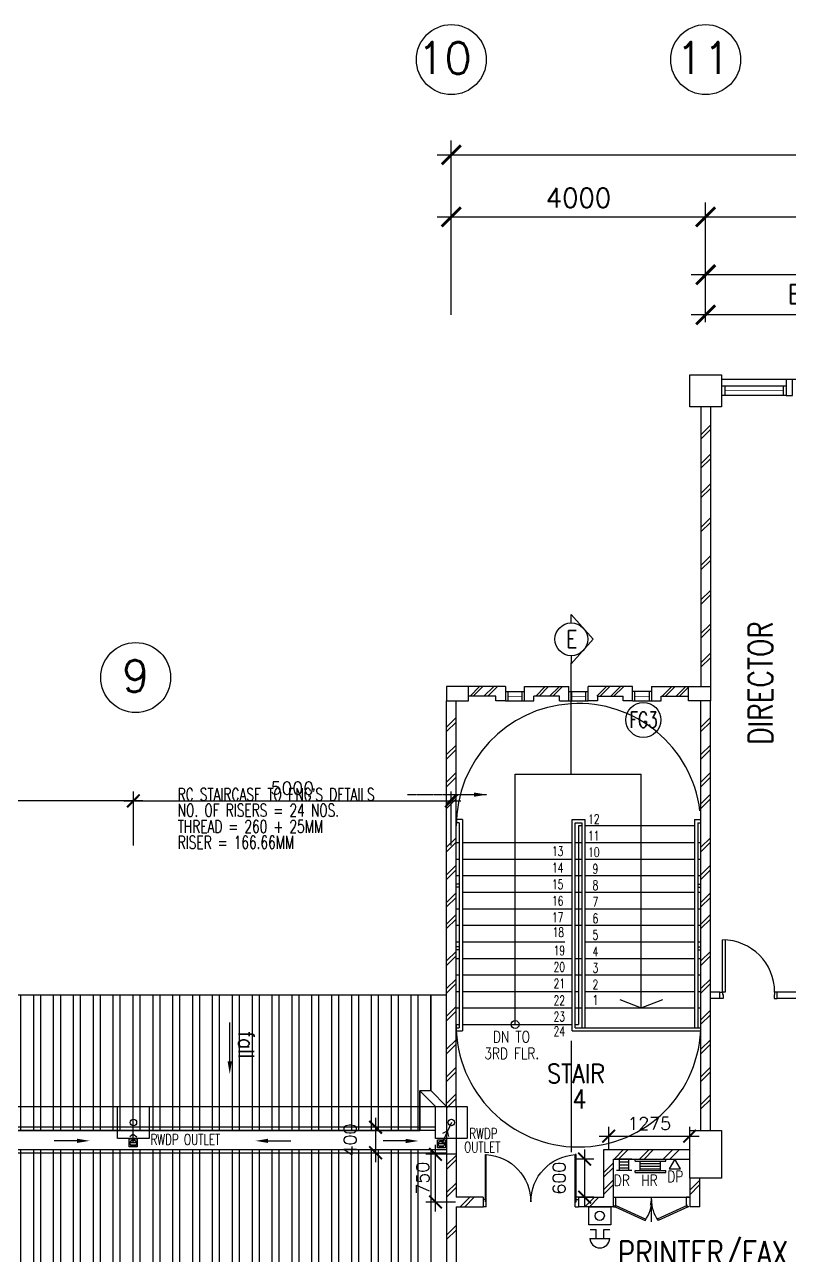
# Model space of a CAD drawing. Extents: x 2266480 to 2405436, y -858634 to -757865.
# Drawn here: x 2318808 to 2330836, y -778513 to -759169 of the extents above; entities that cross this region are included whole.
import ezdxf

# ---------------------------------------------------------------- set-up
doc = ezdxf.new("R2010")
doc.units = 0
doc.header["$LTSCALE"] = 10
doc.header["$MEASUREMENT"] = 0
for name, pattern in [('DASHDOT', [1, 0.5, -0.25, 0, -0.25]), ('DIVIDE', [1.25, 0.5, -0.25, 0, -0.25, 0, -0.25]), ('HIDDEN', [0.375, 0.25, -0.125])]:
    doc.linetypes.add(name, pattern=pattern)
doc.layers.get('0').update_dxf_attribs({"linetype": 'CONTINUOUS'})
doc.layers.get('DEFPOINTS').update_dxf_attribs({"linetype": 'CONTINUOUS'})
for name, color, linetype in [('-FF', 240, 'CONTINUOUS'), ('AR', 7, 'CONTINUOUS'), ('BEAM', 1, 'HIDDEN'), ('COL', 3, 'CONTINUOUS'), ('DIM', 7, 'CONTINUOUS'), ('DOOR', 5, 'CONTINUOUS'), ('DR', 7, 'CONTINUOUS'), ('FG-T', 7, 'CONTINUOUS'), ('FIT', 5, 'CONTINUOUS'), ('FLASH', 35, 'CONTINUOUS'), ('GRID-T', 7, 'CONTINUOUS'), ('H', 1, 'CONTINUOUS'), ('hatch', 7, 'CONTINUOUS'), ('hatchb', 251, 'CONTINUOUS'), ('LINE', 7, 'CONTINUOUS'), ('partition', 7, 'CONTINUOUS'), ('PIPE', 5, 'DIVIDE'), ('PL', 5, 'CONTINUOUS'), ('ROOF', 7, 'CONTINUOUS'), ('RWDP', 145, 'CONTINUOUS'), ('SPEC', 7, 'CONTINUOUS'), ('stair', 7, 'CONTINUOUS'), ('T25', 7, 'CONTINUOUS'), ('T50', 4, 'CONTINUOUS'), ('WALL', 2, 'CONTINUOUS'), ('WIN', 5, 'CONTINUOUS'), ('WP', 50, 'DIVIDE')]:
    doc.layers.add(name, color=color, linetype=linetype)
doc.styles.add('DIMTEXT', font='romans.shx', dxfattribs={"width": 0.8, "height": 400})
doc.styles.add('ROMANS', font='romans')
doc.styles.get("Standard").update_dxf_attribs({"font": 'ROMANS.SHX'})
doc.dimstyles.new('STANDARD$0', dxfattribs={"dimscale": 0, "dimtxt": 8, "dimasz": 6, "dimexe": 1, "dimexo": 1, "dimgap": 3, "dimtad": 1, "dimdec": 0, "dimlfac": -1, "dimrnd": 1, "dimzin": 0, "dimdsep": 46, "dimtxsty": 'Standard', "dimcen": 0, "dimclrd": 5, "dimclre": 250, "dimadec": 0, "dimazin": 0, "dimtfac": 1, "dimtdec": 4, "dimtofl": 0, "dimtmove": 0, "dimatfit": 3, "dimfxl": 1, "dimtolj": 1, "dimtzin": 0, "dimarcsym": 0})

# ---------------------------------------------------------------- blocks, each defined once
blk = doc.blocks.new('_ARCHTICK')
at = {"color": 0, "linetype": 'ByBlock', "const_width": 0.15}
blk.add_lwpolyline([(-0.5, -0.5), (0.5, 0.5)], dxfattribs=at)
blk = doc.blocks.new('*D158')
at = {"layer": 'DEFPOINTS', "color": 0, "transparency": 16777216}
for p in [(2325519, -771370), (2320519, -772220), (2325519, -772220)]:
    blk.add_point(p, dxfattribs=at)
at = {"layer": 'DIM', "color": 7, "lineweight": -2, "transparency": 16777216}
for p, q in [((2320369, -771370), (2325669, -771370)), ((2320519, -772070), (2320519, -771220)), ((2325519, -772070), (2325519, -771220))]:
    blk.add_line(p, q, dxfattribs=at)
at = {"layer": 'DIM', "color": 7, "lineweight": -2, "transparency": 16777216, "xscale": 200, "yscale": 200, "zscale": 200, "rotation": 180}
blk.add_blockref('_ARCHTICK', (2320519, -771370), dxfattribs=at)
at = {"layer": 'DIM', "color": 7, "lineweight": -2, "transparency": 16777216, "xscale": 200, "yscale": 200, "zscale": 200}
blk.add_blockref('_ARCHTICK', (2325519, -771370), dxfattribs=at)
at = {"layer": 'DIM', "color": 7, "transparency": 16777216, "insert": (2323019, -771170), "char_height": 200, "attachment_point": 5, "style": 'ROMANS'}
blk.add_mtext('\\A1;5000', dxfattribs=at)
blk = doc.blocks.new('*D159')
at = {"layer": 'DEFPOINTS', "color": 0, "transparency": 16777216}
for p in [(2315519, -771370), (2315519, -772220), (2320519, -772220)]:
    blk.add_point(p, dxfattribs=at)
at = {"layer": 'DIM', "color": 7, "lineweight": -2, "transparency": 16777216}
for p, q in [((2320669, -771370), (2315369, -771370)), ((2315519, -772070), (2315519, -771220)), ((2320519, -772070), (2320519, -771220))]:
    blk.add_line(p, q, dxfattribs=at)
at = {"layer": 'DIM', "color": 7, "lineweight": -2, "transparency": 16777216, "xscale": 200, "yscale": 200, "zscale": 200}
for p, rotation in [((2315519, -771370), 179.99999998825), ((2320519, -771370), 359.99999998825)]:
    blk.add_blockref('_ARCHTICK', p, dxfattribs=dict(at, rotation=rotation))
at = {"layer": 'DIM', "color": 7, "transparency": 16777216, "insert": (2318019, -771170), "char_height": 200, "attachment_point": 5, "rotation": 360, "style": 'ROMANS'}
blk.add_mtext('\\A1;5000', dxfattribs=at)
blk = doc.blocks.new('D1500-1')
at = {"layer": 'DR'}
for p, q in [((38, 77), (38, 821)), ((38, 821), (50, 820)), ((50, 0), (50, 820)), ((1462, 821), (1450, 820)), ((1450, 0), (1450, 820)), ((1462, 77), (1462, 821)), ((38, 115), (0, 115)), ((50, 0), (0, 0)), ((50, 77), (38, 77)), ((1450, 77), (1462, 77)), ((1462, 115), (1500, 115)), ((1450, 0), (1500, 0))]:
    blk.add_line(p, q, dxfattribs=at)
for centre, start, end in [((5, 77), 0.0238, 86.5289), ((1495, 77), 93.4711, 179.9762)]:
    blk.add_arc(centre, 745, start, end, dxfattribs=at)
blk = doc.blocks.new('*D123')
at = {"layer": 'DEFPOINTS', "color": 0, "transparency": 16777216}
for p in [(2329269, -776640), (2327994, -776999), (2329269, -776999)]:
    blk.add_point(p, dxfattribs=at)
at = {"layer": 'DIM', "color": 7, "lineweight": -2, "transparency": 16777216}
for p, q in [((2327994, -776849), (2327994, -776490)), ((2329269, -776849), (2329269, -776490)), ((2327844, -776640), (2329419, -776640))]:
    blk.add_line(p, q, dxfattribs=at)
at = {"layer": 'DIM', "color": 7, "lineweight": -2, "transparency": 16777216, "xscale": 200, "yscale": 200, "zscale": 200, "rotation": 180}
blk.add_blockref('_ARCHTICK', (2327994, -776640), dxfattribs=at)
at = {"layer": 'DIM', "color": 7, "lineweight": -2, "transparency": 16777216, "xscale": 200, "yscale": 200, "zscale": 200}
blk.add_blockref('_ARCHTICK', (2329269, -776640), dxfattribs=at)
at = {"layer": 'DIM', "color": 7, "transparency": 16777216, "insert": (2328632, -776440), "char_height": 200, "attachment_point": 5, "style": 'ROMANS'}
blk.add_mtext('\\A1;1275', dxfattribs=at)
blk = doc.blocks.new('*D124')
at = {"layer": 'DEFPOINTS', "color": 0, "transparency": 16777216}
for p in [(2327912, -776999), (2327616, -777599), (2327912, -777599)]:
    blk.add_point(p, dxfattribs=at)
at = {"layer": 'DIM', "color": 7, "lineweight": -2, "transparency": 16777216}
for p, q in [((2327762, -776999), (2327466, -776999)), ((2327616, -776849), (2327616, -777749)), ((2327762, -777599), (2327466, -777599))]:
    blk.add_line(p, q, dxfattribs=at)
at = {"layer": 'DIM', "color": 7, "lineweight": -2, "transparency": 16777216, "xscale": 200, "yscale": 200, "zscale": 200}
for p, rotation in [((2327616, -776999), 90), ((2327616, -777599), 270)]:
    blk.add_blockref('_ARCHTICK', p, dxfattribs=dict(at, rotation=rotation))
at = {"layer": 'DIM', "color": 7, "transparency": 16777216, "insert": (2327216, -777299), "char_height": 200, "attachment_point": 5, "rotation": 90, "style": 'ROMANS'}
blk.add_mtext('\\A1;600', dxfattribs=at)
blk = doc.blocks.new('100FT')
at = {"layer": 'PIPE', "linetype": 'Continuous'}
blk.add_circle((0, 0), 50, dxfattribs=at)
at = {"layer": 'WP', "linetype": 'Continuous'}
for p, q in [((-37, 34), (37, 34)), ((-50, -3), (50, -3)), ((-34, -37), (34, -37))]:
    blk.add_line(p, q, dxfattribs=at)
blk = doc.blocks.new('A$C7CE3714C')
at = {"layer": 'FIT'}
blk.add_lwpolyline([(0, 0), (126, 0), (126, 126), (0, 126)], close=True, dxfattribs=at)
at = {"layer": 'FIT', "xscale": -1}
blk.add_blockref('100FT', (63, 66), dxfattribs=at)
blk = doc.blocks.new('*D149')
at = {"layer": 'DEFPOINTS', "color": 0, "transparency": 16777216}
for p in [(2324328, -776499), (2324328, -776899, 0), (2324328, -776899)]:
    blk.add_point(p, dxfattribs=at)
at = {"layer": 'LINE', "color": 7, "lineweight": -2, "transparency": 16777216}
for p, q in [((2324328, -776349), (2324328, -777049)), ((2324178, -776499), (2324178, -776499)), ((2324178, -776899), (2324178, -776899))]:
    blk.add_line(p, q, dxfattribs=at)
at = {"layer": 'LINE', "color": 7, "lineweight": -2, "transparency": 16777216, "xscale": 200, "yscale": 200, "zscale": 200}
for p, rotation in [((2324328, -776499), 90), ((2324328, -776899), 270)]:
    blk.add_blockref('_ARCHTICK', p, dxfattribs=dict(at, rotation=rotation))
at = {"layer": 'LINE', "color": 7, "transparency": 16777216, "insert": (2323928, -776699), "char_height": 200, "attachment_point": 5, "rotation": 90, "style": 'ROMANS'}
blk.add_mtext('\\A1;400', dxfattribs=at)
blk = doc.blocks.new('*D188')
at = {"layer": 'DEFPOINTS', "color": 0, "transparency": 16777216}
for p in [(2325269, -776924), (2325735, -776924), (2325735, -777674)]:
    blk.add_point(p, dxfattribs=at)
at = {"layer": 'LINE', "color": 7, "lineweight": -2, "transparency": 16777216}
for p, q in [((2325269, -777824), (2325269, -776774)), ((2325585, -776924), (2325119, -776924)), ((2325585, -777674), (2325119, -777674))]:
    blk.add_line(p, q, dxfattribs=at)
at = {"layer": 'LINE', "color": 7, "lineweight": -2, "transparency": 16777216, "xscale": 200, "yscale": 200, "zscale": 200}
for p, rotation in [((2325269, -776924), 90), ((2325269, -777674), 270)]:
    blk.add_blockref('_ARCHTICK', p, dxfattribs=dict(at, rotation=rotation))
at = {"layer": 'LINE', "color": 7, "transparency": 16777216, "insert": (2325069, -777299), "char_height": 200, "attachment_point": 5, "rotation": 90, "style": 'ROMANS'}
blk.add_mtext('\\A1;750', dxfattribs=at)
blk = doc.blocks.new('*D269')
at = {"layer": 'DEFPOINTS', "color": 0, "transparency": 16777216}
for p in [(2329519, -762192), (2325519, -763953), (2329519, -763953)]:
    blk.add_point(p, dxfattribs=at)
at = {"layer": 'DIM', "color": 7, "lineweight": -2, "transparency": 16777216}
for p, q in [((2325519, -763728), (2325519, -761967)), ((2329519, -763728), (2329519, -761967)), ((2325294, -762192), (2329744, -762192))]:
    blk.add_line(p, q, dxfattribs=at)
at = {"layer": 'DIM', "color": 7, "lineweight": -2, "transparency": 16777216, "xscale": 300, "yscale": 300, "zscale": 300, "rotation": 180}
blk.add_blockref('_ARCHTICK', (2325519, -762192), dxfattribs=at)
at = {"layer": 'DIM', "color": 7, "lineweight": -2, "transparency": 16777216, "xscale": 300, "yscale": 300, "zscale": 300}
blk.add_blockref('_ARCHTICK', (2329519, -762192), dxfattribs=at)
at = {"layer": 'DIM', "color": 7, "transparency": 16777216, "insert": (2327519, -761892), "char_height": 300, "attachment_point": 5, "style": 'ROMANS'}
blk.add_mtext('\\A1;4000', dxfattribs=at)
blk = doc.blocks.new('*D270')
at = {"layer": 'DEFPOINTS', "color": 0, "transparency": 16777216}
for p in [(2335519, -762192), (2329519, -763953), (2335519, -763953)]:
    blk.add_point(p, dxfattribs=at)
at = {"layer": 'DIM', "color": 7, "lineweight": -2, "transparency": 16777216}
for p, q in [((2329519, -763728), (2329519, -761967)), ((2335519, -763728), (2335519, -761967)), ((2329294, -762192), (2335744, -762192))]:
    blk.add_line(p, q, dxfattribs=at)
at = {"layer": 'DIM', "color": 7, "lineweight": -2, "transparency": 16777216, "xscale": 300, "yscale": 300, "zscale": 300, "rotation": 180}
blk.add_blockref('_ARCHTICK', (2329519, -762192), dxfattribs=at)
at = {"layer": 'DIM', "color": 7, "lineweight": -2, "transparency": 16777216, "xscale": 300, "yscale": 300, "zscale": 300}
blk.add_blockref('_ARCHTICK', (2335519, -762192), dxfattribs=at)
at = {"layer": 'DIM', "color": 7, "transparency": 16777216, "insert": (2332519, -761892), "char_height": 300, "attachment_point": 5, "style": 'ROMANS'}
blk.add_mtext('\\A1;6000', dxfattribs=at)
blk = doc.blocks.new('*D284')
at = {"layer": 'DEFPOINTS', "color": 0, "transparency": 16777216}
for p in [(2400519, -761215), (2325519, -763953), (2400519, -763953)]:
    blk.add_point(p, dxfattribs=at)
at = {"layer": 'DIM', "color": 7, "lineweight": -2, "transparency": 16777216}
for p, q in [((2325519, -763728), (2325519, -760990)), ((2400519, -763728), (2400519, -760990)), ((2325294, -761215), (2400744, -761215))]:
    blk.add_line(p, q, dxfattribs=at)
at = {"layer": 'DIM', "color": 7, "lineweight": -2, "transparency": 16777216, "xscale": 300, "yscale": 300, "zscale": 300, "rotation": 180}
blk.add_blockref('_ARCHTICK', (2325519, -761215), dxfattribs=at)
at = {"layer": 'DIM', "color": 7, "lineweight": -2, "transparency": 16777216, "xscale": 300, "yscale": 300, "zscale": 300}
blk.add_blockref('_ARCHTICK', (2400519, -761215), dxfattribs=at)
at = {"layer": 'DIM', "color": 7, "transparency": 16777216, "insert": (2363019, -760915), "char_height": 300, "attachment_point": 5, "style": 'ROMANS'}
blk.add_mtext('\\A1;75000', dxfattribs=at)
blk = doc.blocks.new('*D294')
at = {"layer": 'DEFPOINTS', "color": 0, "transparency": 16777216}
for p in [(2329519, -763100), (2329519, -763100), (2348544, -764250)]:
    blk.add_point(p, dxfattribs=at)
at = {"layer": 'DIM', "color": 7, "lineweight": -2, "transparency": 16777216}
for p, q in [((2348544, -764025), (2348544, -762875)), ((2348769, -763100), (2329294, -763100))]:
    blk.add_line(p, q, dxfattribs=at)
at = {"layer": 'DIM', "color": 7, "lineweight": -2, "transparency": 16777216, "xscale": 300, "yscale": 300, "zscale": 300, "rotation": 180}
blk.add_blockref('_ARCHTICK', (2329519, -763100), dxfattribs=at)
at = {"layer": 'DIM', "color": 7, "lineweight": -2, "transparency": 16777216, "xscale": 300, "yscale": 300, "zscale": 300}
blk.add_blockref('_ARCHTICK', (2348544, -763100), dxfattribs=at)
at = {"layer": 'DIM', "color": 7, "transparency": 16777216, "insert": (2339032, -762800), "char_height": 300, "attachment_point": 5, "style": 'ROMANS'}
blk.add_mtext('\\A1;19000', dxfattribs=at)
blk = doc.blocks.new('*D300')
at = {"layer": 'DEFPOINTS', "color": 0, "transparency": 16777216}
for p in [(2329519, -763731), (2329519, -764073), (2332744, -764073)]:
    blk.add_point(p, dxfattribs=at)
at = {"layer": 'DIM', "color": 7, "lineweight": -2, "transparency": 16777216}
for p, q in [((2329519, -763848), (2329519, -763506)), ((2332744, -763848), (2332744, -763506)), ((2332969, -763731), (2329294, -763731))]:
    blk.add_line(p, q, dxfattribs=at)
at = {"layer": 'DIM', "color": 7, "lineweight": -2, "transparency": 16777216, "xscale": 300, "yscale": 300, "zscale": 300, "rotation": 180}
blk.add_blockref('_ARCHTICK', (2329519, -763731), dxfattribs=at)
at = {"layer": 'DIM', "color": 7, "lineweight": -2, "transparency": 16777216, "xscale": 300, "yscale": 300, "zscale": 300}
blk.add_blockref('_ARCHTICK', (2332744, -763731), dxfattribs=at)
at = {"layer": 'DIM', "color": 7, "transparency": 16777216, "insert": (2331132, -763417), "char_height": 300, "attachment_point": 5, "style": 'ROMANS'}
blk.add_mtext('\\A1;EQ.', dxfattribs=at)
blk = doc.blocks.new('A$C158D7994')
at = {"layer": 'WP', "linetype": 'DASHDOT'}
blk.add_line((-612, -1697), (632, -1697), dxfattribs=at)
blk.add_solid([(432, -1664), (432, -1731), (632, -1697)], dxfattribs=at)
at = {"layer": 'WP', "linetype": 'DASHDOT', "style": 'ROMANS', "width": 0.7}
for s, p in [("RC STAIRCASE TO ENG'S DETAILS", (-4229, -1794)), ('NO. OF RISERS = 24 NOS.', (-4229, -2043)), ('THREAD = 260 + 25MM', (-4229, -2297)), ('RISER = 166.66MM', (-4229, -2547))]:
    blk.add_text(s, height=200, dxfattribs=at).set_placement(p)
blk = doc.blocks.new('d900-1b1')
at = {"layer": 'DR'}
for p, q in [((40, 100), (40, 920)), ((80, 919), (80, 100)), ((0, 0), (0, 100)), ((0, 100), (40, 100)), ((50, 0), (0, 0)), ((80, 100), (40, 100)), ((40, 100), (40, 60)), ((40, 60), (50, 60)), ((50, 60), (50, 0)), ((860, 60), (850, 60)), ((850, 60), (850, 0)), ((850, 0), (900, 0)), ((860, 100), (860, 60)), ((900, 100), (860, 100)), ((900, 0), (900, 100))]:
    blk.add_line(p, q, dxfattribs=at)
blk.add_arc((40, 100), 820, 0, 90, dxfattribs=at)

msp = doc.modelspace()

# ---------------------------------------------------------------- hatches: boundary and pattern name
at = {"layer": 'hatch'}
h = msp.add_hatch(dxfattribs=at)
h.set_pattern_fill('STEEL', color=0, scale=2500, angle=45, style=0)
h.set_pattern_definition([(90, (0, 0), (-312.5, 6e-14), []), (90, (-110.5, 110.5), (-312.5, 6e-14), [])])
h.paths.add_polyline_path([(2300144.4, -774424.1), (2300144.4, -776171), (2300294.4, -776171), (2300294.4, -776548.8), (2325022.9, -776548.8), (2325022.9, -775924.5), (2325194.4, -775921), (2325194.4, -774424.1)])
h = msp.add_hatch(dxfattribs=at)
h.set_pattern_fill('STEEL', color=0, scale=2500, angle=45, style=0)
h.set_pattern_definition([(90, (0, 0), (-312.5, 6e-14), []), (90, (-110.5, 110.5), (-312.5, 6e-14), [])])
h.paths.add_polyline_path([(2300527.4, -776846.7), (2300527.4, -784099.1), (2304419.4, -784099.1), (2304419.4, -783924.1), (2305519.4, -783924.1), (2305519.4, -784274.1), (2334010.3, -784274.1), (2334019.4, -783924.1), (2335194.4, -783924.1), (2335194.4, -780099.1), (2325269.4, -780099.1), (2325269.4, -780149.1), (2325019.4, -780149.1), (2325019.4, -779174.1), (2325194.4, -779174.1), (2325194.4, -776846.7)])

# ---------------------------------------------------------------- linework, layer by layer
at = {"layer": '-FF', "color": 0}
for p, q in [((2328358.7, -776999.1), (2328118.7, -776999.1)), ((2328166.7, -777177.1), (2328166.7, -776999.1)), ((2328311.7, -777177.1), (2328311.7, -776999.1)), ((2328358.7, -777177.1), (2328118.7, -777177.1)), ((2328310.7, -777047.1), (2328166.7, -777047.1)), ((2328310.7, -777095.1), (2328166.7, -777095.1)), ((2328310.7, -777143.1), (2328166.7, -777143.1)), ((2327701.5, -778105.2), (2327798, -778105.2)), ((2327798, -778244.8), (2327798, -778105.2)), ((2327917.7, -778244.8), (2327917.7, -778105.2)), ((2327917.7, -778105.2), (2328010.3, -778105.2)), ((2327698.7, -778244.8), (2328010.5, -778244.8))]:
    msp.add_line(p, q, dxfattribs=at)
msp.add_lwpolyline([(2328029.6, -777749.1), (2328029.6, -778030.2), (2327679.7, -778030.2), (2327679.7, -777749.1)], close=True, dxfattribs=at)
msp.add_circle((2327852.6, -777890.3), 73.3, dxfattribs=at)
msp.add_arc((2327854.6, -778239.8), 156, 181.85513, 358.14487, dxfattribs=at)
at = {"color": 0}
for p, q in [((2335269.4, -764749.1), (2329769.4, -764749.1)), ((2325269.4, -776498.8), (2325002.4, -776498.8))]:
    msp.add_line(p, q, dxfattribs=at)
at = {"linetype": 'Continuous', "ltscale": 0.6}
for p, q in [((2329744.4, -774374.4), (2329594.4, -774374.4)), ((2329794.4, -774474.4), (2329594.4, -774474.4))]:
    msp.add_line(p, q, dxfattribs=at)
at = {"layer": 'AR', "color": 0}
for p, q in [((2327406, -768439.9), (2327747.5, -768828.6)), ((2327406, -768572.1), (2327406, -768439.9)), ((2327406, -769217.2), (2327747.5, -768828.6)), ((2327406, -769087.3), (2327406, -769217.2)), ((2327406, -770947.2), (2327406, -769198)), ((2327406, -775141.3), (2327406, -776890.5))]:
    msp.add_line(p, q, dxfattribs=at)
msp.add_circle((2327406, -768829.7), 257.6, dxfattribs=at)
at = {"layer": 'BEAM', "color": 0}
msp.add_line((2300294.4, -776171), (2325502.4, -776171), dxfattribs=at)
for points in [[(2320269.4, -776174.1), (2320769.4, -776174.1), (2320769.4, -776674.1), (2320269.4, -776674.1)], [(2325269.4, -776174.1), (2325769.4, -776174.1), (2325769.4, -776674.1), (2325269.4, -776674.1)]]:
    msp.add_lwpolyline(points, close=True, dxfattribs=at)
at = {"layer": 'COL', "color": 0}
for points in [[(2329269.4, -764674.1), (2329769.4, -764674.1), (2329769.4, -765174.1), (2329269.4, -765174.1)], [(2329269.4, -764674.1), (2329769.4, -764674.1), (2329769.4, -765174.1), (2329269.4, -765174.1)], [(2325787.4, -769574.1), (2325444.4, -769574.1), (2325444.4, -769799.1), (2325787.4, -769799.1)], [(2329251.4, -769574.1), (2329594.4, -769574.1), (2329594.4, -769799.1), (2329251.4, -769799.1)], [(2329269.4, -776549.1), (2329769.4, -776549.1), (2329769.4, -777299.1), (2329269.4, -777299.1)]]:
    msp.add_lwpolyline(points, close=True, dxfattribs=at)
at = {"layer": 'DIM', "color": 0}
for p, q in [((2328410.9, -777031.1), (2328410.9, -776999.1)), ((2328890.9, -777031.1), (2328890.9, -776999.1)), ((2328410.9, -777211.4), (2328410.9, -777179.4)), ((2328490.9, -777179.4), (2328490.9, -777031.1)), ((2328810.9, -777179.4), (2328810.9, -777031.1)), ((2328890.9, -777211.4), (2328890.9, -777179.4))]:
    msp.add_line(p, q, dxfattribs=at)
at = {"layer": 'DOOR', "color": 0}
for p, q in [((2328069.4, -777599.1), (2328107.4, -777599.1)), ((2328107.4, -777724.1), (2328107.4, -777599.1)), ((2329215.7, -777724.1), (2329215.7, -777599.1)), ((2329253.7, -777599.1), (2329215.7, -777599.1)), ((2328069.4, -777749.1), (2328094.4, -777749.1)), ((2328094.4, -777749.1), (2328094.4, -777724.1)), ((2328094.4, -777724.1), (2328107.4, -777724.1)), ((2328108.2, -777728.3), (2328094.4, -777749.1)), ((2328094.4, -777749.1), (2328565.4, -777962.4)), ((2328108.2, -777728.3), (2328580.3, -777942.3)), ((2329230.6, -777728.3), (2328758.5, -777942.3)), ((2329244.4, -777749.1), (2328773.4, -777962.4)), ((2329214.8, -777728.3), (2329228.7, -777749.1)), ((2329228.7, -777724.1), (2329215.7, -777724.1)), ((2329228.7, -777749.1), (2329228.7, -777724.1)), ((2329253.7, -777749.1), (2329228.7, -777749.1))]:
    msp.add_line(p, q, dxfattribs=at)
for centre, start, end in [((2328172, -777655.4), 322.03455, 2.4491), ((2329166.8, -777655.4), 177.5509, 217.96545)]:
    msp.add_arc(centre, 499, start, end, dxfattribs=at)
at = {"layer": 'DR', "color": 0}
msp.add_line((2328661.5, -777599.1), (2328661.5, -777983.5), dxfattribs=at)
at = {"layer": 'FG-T', "color": 0}
msp.add_circle((2328540, -770097.1), 275, dxfattribs=at)
at = {"layer": 'FLASH', "color": 0}
for p, q in [((2325194.4, -774424.1), (2325194.4, -775921)), ((2325019.4, -775921), (2325269.4, -776171)), ((2325022.9, -775921), (2325022.9, -776548.8)), ((2325022.9, -775921), (2325194.4, -775921)), ((2325194.4, -775921), (2325444.4, -776171)), ((2325194.4, -776846.7), (2325194.4, -779174.1))]:
    msp.add_line(p, q, dxfattribs=at)
at = {"layer": 'GRID-T', "color": 0}
for centre in [(2325519.4, -759719.3, 0), (2329519.4, -759719.3, 0), (2320555, -769431.5)]:
    msp.add_circle(centre, 550, dxfattribs=at)
at = {"layer": 'H', "color": 0}
for p, q in [((2329444.4, -765614), (2329594.4, -765464)), ((2329444.4, -765684.7), (2329594.4, -765534.7)), ((2329444.4, -766070.8), (2329594.4, -765920.8)), ((2329444.4, -766141.5), (2329594.4, -765991.5)), ((2329444.4, -766537.4), (2329594.4, -766387.4)), ((2329444.4, -766608.1), (2329594.4, -766458.1)), ((2329444.4, -767071.6), (2329594.4, -766921.6)), ((2329444.4, -767142.3), (2329594.4, -766992.3)), ((2329444.4, -767669.1), (2329594.4, -767519.1)), ((2329444.4, -767739.8), (2329594.4, -767589.8)), ((2329444.4, -768211.7), (2329594.4, -768061.7)), ((2329444.4, -768282.5), (2329594.4, -768132.5)), ((2329444.4, -768741.2), (2329594.4, -768591.2)), ((2329444.4, -768811.9), (2329594.4, -768661.9)), ((2329444.4, -769198), (2329594.4, -769048)), ((2329444.4, -769268.7), (2329594.4, -769118.7)), ((2325813.4, -769724.1), (2325963.4, -769574.1)), ((2325865, -769724.1), (2326015, -769574.1)), ((2326030.1, -769726.3), (2326180.1, -769576.3)), ((2326091.9, -769726.3), (2326241.9, -769576.3)), ((2326846.6, -769724.1), (2326996.6, -769574.1)), ((2326898.2, -769724.1), (2327048.2, -769574.1)), ((2327063.3, -769726.3), (2327213.3, -769576.3)), ((2327114.9, -769726.3), (2327264.9, -769576.3)), ((2327809.1, -769724.1), (2327959.1, -769574.1)), ((2327860.7, -769724.1), (2328010.7, -769574.1)), ((2328025.8, -769726.3), (2328175.8, -769576.3)), ((2328077.4, -769726.3), (2328227.4, -769576.3)), ((2328837.7, -769724.1), (2328987.7, -769574.1)), ((2328889.4, -769724.1), (2329039.4, -769574.1)), ((2329054.4, -769726.3), (2329204.4, -769576.3)), ((2329106.1, -769726.3), (2329256.1, -769576.3)), ((2328229.4, -776849.1), (2328079.4, -776999.1)), ((2328229.4, -776849.1), (2328079.4, -776999.1)), ((2328300.1, -776849.1), (2328150.1, -776999.1)), ((2328300.1, -776849.1), (2328150.1, -776999.1)), ((2328630.3, -776849.1), (2328480.3, -776999.1)), ((2328630.3, -776849.1), (2328480.3, -776999.1)), ((2328701, -776849.1), (2328551, -776999.1)), ((2328701, -776849.1), (2328551, -776999.1)), ((2329002.4, -776849.1), (2328852.4, -776999.1)), ((2329002.4, -776849.1), (2328852.4, -776999.1)), ((2329105.6, -776849.1), (2328955.6, -776999.1)), ((2329105.6, -776849.1), (2328955.6, -776999.1)), ((2329269.4, -777489.4), (2329419.4, -777339.4)), ((2325809.7, -777599.1), (2325659.7, -777749.1)), ((2325809.7, -777599.1), (2325659.7, -777749.1)), ((2325880.4, -777599.1), (2325730.4, -777749.1)), ((2325880.4, -777599.1), (2325730.4, -777749.1)), ((2327770.7, -777599.1), (2327620.7, -777749.1)), ((2327770.7, -777599.1), (2327620.7, -777749.1)), ((2327841.4, -777599.1), (2327691.4, -777749.1)), ((2327841.4, -777599.1), (2327691.4, -777749.1)), ((2329269.4, -777560.1), (2329419.4, -777410.1))]:
    msp.add_line(p, q, dxfattribs=at)
at = {"layer": 'hatch', "color": 0}
for p, q in [((2325594.4, -770058.6), (2325444.4, -770208.6)), ((2325594.4, -770130.2), (2325444.4, -770280.2)), ((2329594.4, -770058.6), (2329444.4, -770208.6)), ((2329594.4, -770130.2), (2329444.4, -770280.2)), ((2325594.4, -770492.6), (2325444.4, -770642.6)), ((2325594.4, -770564.2), (2325444.4, -770714.2)), ((2329594.4, -770492.6), (2329444.4, -770642.6)), ((2329594.4, -770564.2), (2329444.4, -770714.2)), ((2325594.4, -770925.5), (2325444.4, -771075.5)), ((2325594.4, -770997.1), (2325444.4, -771147.1)), ((2329594.4, -770925.5), (2329444.4, -771075.5)), ((2329594.4, -770997.1), (2329444.4, -771147.1)), ((2325594.4, -771266.3), (2325444.4, -771416.3)), ((2325594.4, -771337.9), (2325444.4, -771487.9)), ((2329594.4, -771266.3), (2329444.4, -771416.3)), ((2329594.4, -771337.9), (2329444.4, -771487.9)), ((2325594.4, -771947.6), (2325444.4, -772097.6)), ((2329594.4, -771947.6), (2329444.4, -772097.6)), ((2325594.4, -772019.2), (2325444.4, -772169.2)), ((2329594.4, -772019.2), (2329444.4, -772169.2)), ((2325594.4, -772381.6), (2325444.4, -772531.6)), ((2325594.4, -772453.2), (2325444.4, -772603.2)), ((2329594.4, -772381.6), (2329444.4, -772531.6)), ((2329594.4, -772453.2), (2329444.4, -772603.2)), ((2325594.4, -772814.5), (2325444.4, -772964.5)), ((2325594.4, -772886.1), (2325444.4, -773036.1)), ((2329594.4, -772814.5), (2329444.4, -772964.5)), ((2329594.4, -772886.1), (2329444.4, -773036.1)), ((2325594.4, -773155.3), (2325444.4, -773305.3)), ((2325594.4, -773226.9), (2325444.4, -773376.9)), ((2329594.4, -773155.3), (2329444.4, -773305.3)), ((2329594.4, -773226.9), (2329444.4, -773376.9)), ((2325594.4, -773735.6), (2325444.4, -773885.6)), ((2325594.4, -773807.2), (2325444.4, -773957.2)), ((2329594.4, -773735.6), (2329444.4, -773885.6)), ((2329594.4, -773807.2), (2329444.4, -773957.2)), ((2325594.4, -774169.6), (2325444.4, -774319.6)), ((2325594.4, -774241.2), (2325444.4, -774391.2)), ((2329594.4, -774169.6), (2329444.4, -774319.6)), ((2329594.4, -774241.2), (2329444.4, -774391.2)), ((2325594.4, -774602.5), (2325444.4, -774752.5)), ((2325594.4, -774674.1), (2325444.4, -774824.1)), ((2329594.4, -774658.6), (2329444.4, -774808.6)), ((2329594.4, -774730.2), (2329444.4, -774880.2)), ((2325594.4, -775122.6), (2325444.4, -775272.6)), ((2325594.4, -775194.2), (2325444.4, -775344.2)), ((2329594.4, -775122.6), (2329444.4, -775272.6)), ((2329594.4, -775194.2), (2329444.4, -775344.2)), ((2325594.4, -775556.6), (2325444.4, -775706.6)), ((2325594.4, -775628.2), (2325444.4, -775778.2)), ((2329594.4, -775556.6), (2329444.4, -775706.6)), ((2329594.4, -775628.2), (2329444.4, -775778.2)), ((2325594.4, -775975.5), (2325444.4, -776125.5)), ((2325594.4, -776047.1), (2325444.4, -776197.1)), ((2329594.4, -775989.5), (2329444.4, -776139.5)), ((2329594.4, -776061.1), (2329444.4, -776211.1)), ((2325594.4, -776941.6), (2325444.4, -777091.6)), ((2325594.4, -777013.2), (2325444.4, -777163.2)), ((2328069.4, -777057.6), (2327919.4, -777207.6)), ((2328069.4, -777129.2), (2327919.4, -777279.2)), ((2325594.4, -777375.6), (2325444.4, -777525.6)), ((2328069.4, -777326.6), (2327919.4, -777476.6)), ((2328069.4, -777398.2), (2327919.4, -777548.2)), ((2325594.4, -777447.2), (2325444.4, -777597.2)), ((2328069.4, -777599.1), (2329269.4, -777599.1)), ((2325594.4, -778043.5), (2325444.4, -778193.5)), ((2325594.4, -778115.1), (2325444.4, -778265.1))]:
    msp.add_line(p, q, dxfattribs=at)
msp.add_solid([(2328682.4, -777724.1), (2328640.7, -777724.1), (2328661.5, -777599.1)], dxfattribs=at)
at = {"layer": 'hatchb', "color": 0}
msp.add_lwpolyline([(2300144.4, -774424.1), (2300144.4, -776171), (2300294.4, -776171), (2300294.4, -776548.8), (2325022.9, -776548.8), (2325022.9, -775924.5), (2325194.4, -775921), (2325194.4, -774424.1), (2300144.4, -774424.1)], dxfattribs=at)
at = {"layer": 'partition', "color": 0}
for points in [[(2332794.4, -774374.1), (2330644.4, -774374.1)], [(2332794.4, -774474.1), (2330644.4, -774474.1)]]:
    msp.add_lwpolyline(points, dxfattribs=at)
at = {"layer": 'PL', "color": 0}
for p, q in [((2326369.4, -769649.1), (2326669.4, -769649.1)), ((2326407.4, -769649.1), (2326407.4, -769799.1)), ((2327369.4, -769649.1), (2327669.4, -769649.1)), ((2327407.4, -769649.1), (2327407.4, -769799.1)), ((2327631.4, -769649.1), (2327631.4, -769799.1)), ((2328669.4, -769649.1), (2328369.4, -769649.1)), ((2328631.4, -769649.1), (2328631.4, -769799.1)), ((2326369.4, -769799.1), (2326669.4, -769799.1)), ((2327369.4, -769799.1), (2327669.4, -769799.1)), ((2328669.4, -769800.5), (2328369.4, -769800.5))]:
    msp.add_line(p, q, dxfattribs=at)
at = {"layer": 'ROOF', "color": 0}
for p, q in [((2325444.4, -774424.1), (2300144.4, -774424.1)), ((2325002.4, -776498.8), (2300294.4, -776498.8)), ((2325269.4, -776548.8), (2300294.4, -776548.8)), ((2300294.4, -776846.7, 0), (2325444.4, -776846.7, 0)), ((2300294.4, -776898.8, 0), (2325444.4, -776898.8, 0))]:
    msp.add_line(p, q, dxfattribs=at)
at = {"layer": 'RWDP', "color": 0}
for p, q in [((2320517.8, -776729.7), (2320517.8, -776424.1)), ((2325519.4, -776424.1), (2325362.2, -776763.2)), ((2320517.8, -776607), (2320462, -776650)), ((2320517.8, -776607), (2320573.6, -776650)), ((2325455.8, -776561.4), (2325381.1, -776598)), ((2325455.8, -776561.4), (2325476, -776642)), ((2319630.6, -776712.5), (2319274.5, -776712.5)), ((2322638.5, -776712.5), (2322994.6, -776712.5)), ((2324801.6, -776714.6), (2324445.5, -776714.6))]:
    msp.add_line(p, q, dxfattribs=at)
for centre in [(2320519.4, -776424.1), (2325519.4, -776424.1)]:
    msp.add_circle(centre, 50, dxfattribs=at)
for points in [[(2319630.6, -776745.8), (2319630.6, -776679.1), (2319830.6, -776712.5)], [(2322638.5, -776745.8), (2322638.5, -776679.1), (2322438.5, -776712.5)], [(2324801.6, -776747.9), (2324801.6, -776681.3), (2325001.6, -776714.6)]]:
    msp.add_solid(points, dxfattribs=at)
at = {"layer": 'SPEC', "color": 0}
msp.add_line((2322034.6, -775464.1), (2322034.6, -774854.1), dxfattribs=at)
msp.add_solid([(2322001.2, -775464.1), (2322067.9, -775464.1), (2322034.6, -775664.1)], dxfattribs=at)
at = {"layer": 'stair', "color": 0}
for p, q in [((2326522.8, -774884.1), (2326522.8, -770950.5)), ((2326522.8, -770950.5), (2328506.9, -770950.5)), ((2328506.9, -774624.1), (2328506.9, -770950.5)), ((2325694.4, -771664.1), (2325594.4, -771664.1)), ((2325644.4, -771714.1), (2325594.4, -771714.1)), ((2325644.4, -771714.1), (2325644.4, -774934.1)), ((2325694.4, -771664.1), (2325694.4, -774984.1)), ((2327419.4, -771664.1), (2327619.4, -771664.1)), ((2327419.4, -774984.1), (2327419.4, -771664.1)), ((2327469.4, -771714.1), (2327569.4, -771714.1)), ((2327469.4, -774934.1), (2327469.4, -771714.1)), ((2327519.4, -771764.1), (2327519.4, -773563.4)), ((2327519.4, -771764.1), (2327519.4, -774884.1)), ((2327569.4, -771764.1), (2327519.4, -771764.1)), ((2327569.4, -771714.1), (2327569.4, -774934.1)), ((2327619.4, -771664.1), (2327619.4, -774934.1)), ((2329344.4, -771764.1), (2327619.4, -771764.1)), ((2329344.4, -771664.1), (2329344.4, -774934.1)), ((2329344.4, -771664.1), (2329444.4, -771664.1)), ((2329394.4, -771714.1), (2329394.4, -774934.1)), ((2329394.4, -771714.1), (2329444.4, -771714.1)), ((2325594.4, -772024.1), (2325644.4, -772024.1)), ((2325694.4, -772024.1), (2327419.4, -772024.1)), ((2327469.4, -772024.1), (2327519.4, -772024.1)), ((2327469.4, -772024.1), (2327519.4, -772024.1)), ((2327519.4, -772024.1), (2327569.4, -772024.1)), ((2327619.4, -772024.1), (2329344.4, -772024.1)), ((2329394.4, -772024.1), (2329444.4, -772024.1)), ((2325594.4, -772284.1), (2325644.4, -772284.1)), ((2325694.4, -772284.1), (2327419.4, -772284.1)), ((2327469.4, -772284.1), (2327519.4, -772284.1)), ((2327469.4, -772284.1), (2327519.4, -772284.1)), ((2327519.4, -772284.1), (2327569.4, -772284.1)), ((2327619.4, -772284.1), (2329344.4, -772284.1)), ((2329394.4, -772284.1), (2329444.4, -772284.1)), ((2325594.4, -772544.1), (2325644.4, -772544.1)), ((2325694.4, -772544.1), (2327419.4, -772544.1)), ((2327469.4, -772544.1), (2327519.4, -772544.1)), ((2327469.4, -772544.1), (2327519.4, -772544.1)), ((2327519.4, -772544.1), (2327569.4, -772544.1)), ((2327619.4, -772544.1), (2329344.4, -772544.1)), ((2329394.4, -772544.1), (2329444.4, -772544.1)), ((2325644.4, -772675.8), (2325594.4, -772675.8)), ((2325644.4, -772725.8), (2325594.4, -772725.8)), ((2329394.4, -772675.8), (2329444.4, -772675.8)), ((2329394.4, -772725.8), (2329444.4, -772725.8)), ((2325694.4, -772804.1), (2327419.4, -772804.1)), ((2327469.4, -772804.1), (2327519.4, -772804.1)), ((2327469.4, -772804.1), (2327519.4, -772804.1)), ((2327519.4, -772804.1), (2327569.4, -772804.1)), ((2327619.4, -772804.1), (2329344.4, -772804.1)), ((2329394.4, -772804.1), (2329444.4, -772804.1)), ((2325594.4, -773064.1), (2325644.4, -773064.1)), ((2325694.4, -773064.1), (2327419.4, -773064.1)), ((2327469.4, -773064.1), (2327519.4, -773064.1)), ((2327469.4, -773064.1), (2327519.4, -773064.1)), ((2327519.4, -773064.1), (2327569.4, -773064.1)), ((2327619.4, -773064.1), (2329344.4, -773064.1)), ((2329394.4, -773064.1), (2329444.4, -773064.1)), ((2325594.4, -773324.1), (2325644.4, -773324.1)), ((2325694.4, -773324.1), (2327419.4, -773324.1)), ((2327469.4, -773324.1), (2327515.1, -773324.1)), ((2327469.4, -773324.1), (2327519.4, -773324.1)), ((2327519.4, -773324.1), (2327569.4, -773324.1)), ((2327619.4, -773324.1), (2329344.4, -773324.1)), ((2329394.4, -773324.1), (2329444.4, -773324.1)), ((2325594.4, -773584.1), (2325644.4, -773584.1)), ((2325644.4, -773662.4), (2325594.4, -773662.4)), ((2325644.4, -773712.4), (2325594.4, -773712.4)), ((2325694.4, -773584.1), (2327305.1, -773584.1)), ((2327619.4, -773584.1), (2329344.4, -773584.1)), ((2329394.4, -773584.1), (2329444.4, -773584.1)), ((2329394.4, -773662.4), (2329444.4, -773662.4)), ((2329394.4, -773712.4), (2329444.4, -773712.4)), ((2325594.4, -773844.1), (2325644.4, -773844.1)), ((2325694.4, -773844.1), (2327419.4, -773844.1)), ((2327469.4, -773844.1), (2327519.4, -773844.1)), ((2327519.4, -773844.1), (2327569.4, -773844.1)), ((2327519.4, -773844.1), (2327569.4, -773844.1)), ((2327619.4, -773844.1), (2329344.4, -773844.1)), ((2329394.4, -773844.1), (2329444.4, -773844.1)), ((2325594.4, -774104.1), (2325644.4, -774104.1)), ((2325694.4, -774104.1), (2327419.4, -774104.1)), ((2327469.4, -774104.1), (2327519.4, -774104.1)), ((2327519.4, -774104.1), (2327569.4, -774104.1)), ((2327519.4, -774104.1), (2327569.4, -774104.1)), ((2327619.4, -774104.1), (2329344.4, -774104.1)), ((2329394.4, -774104.1), (2329444.4, -774104.1)), ((2325594.4, -774364.1), (2325644.4, -774364.1)), ((2325694.4, -774364.1), (2327419.4, -774364.1)), ((2327469.4, -774364.1), (2327519.4, -774364.1)), ((2327619.4, -774364.1), (2329344.4, -774364.1)), ((2329394.4, -774364.1), (2329444.4, -774364.1)), ((2325594.4, -774624.1), (2325644.4, -774624.1)), ((2325694.4, -774624.1), (2327419.4, -774624.1)), ((2327469.4, -774624.1), (2327519.4, -774624.1)), ((2327519.4, -774624.1), (2327569.4, -774624.1)), ((2327619.4, -774624.1), (2329344.4, -774624.1)), ((2329394.4, -774624.1), (2329444.4, -774624.1)), ((2325594.4, -774884.1), (2325644.4, -774884.1)), ((2325694.4, -774884.1), (2327419.4, -774884.1)), ((2327469.4, -774884.1), (2327519.4, -774884.1)), ((2325594.4, -774934.1), (2325644.4, -774934.1)), ((2325594.4, -774984.1), (2325694.4, -774984.1)), ((2327419.4, -774984.1), (2329444.4, -774984.1)), ((2327469.4, -774934.1), (2329444.4, -774934.1))]:
    msp.add_line(p, q, dxfattribs=at)
msp.add_lwpolyline([(2328169.8, -774489.4), (2328506.9, -774624.1), (2328844, -774489.4)], dxfattribs=at)
msp.add_circle((2326522.8, -774884.1), 62.5, dxfattribs=at)
for centre, start, end in [((2327519.4, -771764.1), 7.16198, 180), ((2327518.4, -774884.1), 180, 0)]:
    msp.add_arc(centre, 1925, start, end, dxfattribs=at)
at = {"layer": 'WALL', "color": 0}
for p, q in [((2329444.4, -765174.1), (2329444.4, -769574.1)), ((2329594.4, -765174.1), (2329594.4, -769574.1)), ((2326369.4, -769574.1), (2325787.4, -769574.1)), ((2326369.4, -769574.1), (2326369.4, -769799.1)), ((2326669.4, -769574.1), (2327369.4, -769574.1)), ((2326669.4, -769799.1), (2326669.4, -769574.1)), ((2328369.4, -769574.1), (2327669.4, -769574.1)), ((2328369.4, -769799.1), (2328369.4, -769574.1)), ((2328669.4, -769574.1), (2328669.4, -769799.1)), ((2328669.4, -769574.1), (2329251.4, -769574.1)), ((2325444.4, -776174.1), (2325444.4, -769799.1)), ((2325594.4, -776174.1), (2325594.4, -769799.1)), ((2326219.4, -769799.1), (2326219.4, -769724.1)), ((2326369.4, -769799.1), (2326219.4, -769799.1)), ((2326669.4, -769799.1), (2326819.4, -769799.1)), ((2327219.4, -769724.1), (2326819.4, -769724.1)), ((2326819.4, -769799.1), (2326819.4, -769724.1)), ((2327219.4, -769799.1), (2327219.4, -769724.1)), ((2327819.4, -769724.1), (2327819.4, -769799.1)), ((2327819.4, -769724.1), (2328219.4, -769724.1)), ((2328219.4, -769799.1), (2328219.4, -769724.1)), ((2328369.4, -769799.1), (2328219.4, -769799.1)), ((2328669.4, -769799.1), (2328819.4, -769799.1)), ((2328819.4, -769724.1), (2329251.4, -769724.1)), ((2328819.4, -769799.1), (2328819.4, -769724.1)), ((2329444.4, -776549.1), (2329444.4, -769799.1)), ((2329594.4, -774374.4), (2329594.4, -769799.1)), ((2329444.4, -776549.1), (2329444.4, -770764.1)), ((2329594.4, -776549.1), (2329594.4, -774374.4)), ((2325444.4, -776174.1), (2325444.4, -779424.1)), ((2325594.4, -776174.1), (2325594.4, -777599.1)), ((2327919.4, -776849.1), (2329269.4, -776849.1)), ((2327919.4, -777599.1), (2327919.4, -776849.1)), ((2328069.4, -776999.1), (2329244.4, -776999.1)), ((2328069.4, -776999.1), (2329069.4, -776999.1)), ((2328069.4, -776999.1), (2329269.4, -776999.1)), ((2328069.4, -777749.1), (2328069.4, -776999.1)), ((2328136.2, -776999.1), (2328773, -776999.1)), ((2328410.9, -777031.1), (2328890.9, -777031.1)), ((2328410.9, -777179.4), (2328890.9, -777179.4)), ((2328410.9, -777211.4), (2328890.9, -777211.4)), ((2328490.9, -777071.1), (2328810.9, -777071.1)), ((2328490.9, -777111.1), (2328810.9, -777111.1)), ((2328490.9, -777151.1), (2328810.9, -777151.1)), ((2329269.4, -777299.1), (2329269.4, -777749.1)), ((2329427.4, -777749.1), (2329427.4, -777299.1)), ((2326019.4, -777599.1), (2325594.4, -777599.1)), ((2326019.4, -777599.1), (2326019.4, -777749.1)), ((2327519.4, -777599.1), (2327519.4, -777749.1)), ((2327519.4, -777599.1), (2327919.4, -777599.1)), ((2325594.4, -777749.1), (2326019.4, -777749.1)), ((2325594.4, -777749.1), (2325594.4, -779424.1)), ((2328069.4, -777749.1), (2327519.4, -777749.1)), ((2329427.4, -777749.1), (2329269.4, -777749.1))]:
    msp.add_line(p, q, dxfattribs=at)
for points in [[(2330786.4, -764749.1), (2330786.4, -764999.1), (2330886.4, -764999.1), (2330886.4, -764749.1)], [(2328946.5, -777151.9), (2329122.9, -777151.9), (2329034.7, -776999.1)]]:
    msp.add_lwpolyline(points, close=True, dxfattribs=at)
for points in [[(2327219.4, -769799.1), (2327369.4, -769799.1), (2327369.4, -769574.1)], [(2327819.4, -769799.1), (2327669.4, -769799.1), (2327669.4, -769574.1)], [(2326219.4, -769724.1), (2325787.4, -769724.1)]]:
    msp.add_lwpolyline(points, dxfattribs=at)
at = {"layer": 'WIN', "color": 0}
for p, q in [((2330786.4, -764849.1), (2329769.4, -764849.1)), ((2330786.4, -764999.1), (2329769.4, -764999.1)), ((2329819.4, -764849.1), (2329819.4, -764999.1)), ((2330736.4, -764849.1), (2330736.4, -764999.1)), ((2326631.4, -769799.1), (2326631.4, -769649.1)), ((2328407.4, -769799.1), (2328407.4, -769649.1)), ((2326819.4, -769799.1), (2326819.4, -769724.1))]:
    msp.add_line(p, q, dxfattribs=at)
at = {"layer": 'WIN', "color": 0, "const_width": 10, "flags": 128}
for points in [[(2330736.4, -764924.1), (2329819.4, -764924.1)], [(2326407.4, -769724.1), (2326631.4, -769724.1)], [(2327407.4, -769724.1), (2327631.4, -769724.1)], [(2328631.4, -769724.1), (2328407.4, -769724.1)]]:
    msp.add_lwpolyline(points, dxfattribs=at)

# ---------------------------------------------------------------- block references
at = {"layer": 'DEFPOINTS', "color": 0}
msp.add_blockref('A$C158D7994', (2325444.4, -769574.1), dxfattribs=at)
at = {"layer": 'DR', "color": 0}
msp.add_blockref('d900-1b1', (2329744.4, -774474.4), dxfattribs=at)
at = {"layer": 'DR', "color": 0, "xscale": -1, "rotation": 2.668041787501352e-08}
msp.add_blockref('D1500-1', (2327519.4, -777749.1), dxfattribs=at)
at = {"layer": 'T25', "color": 0, "xscale": -1, "rotation": 180}
for p in [(2320454.8, -776682), (2325299.2, -776697.5)]:
    msp.add_blockref('A$C7CE3714C', p, dxfattribs=at)

# ---------------------------------------------------------------- texts
at = {"layer": '-FF', "color": 0, "style": 'ROMANS', "width": 0.8}
msp.add_text('DR', height=175, dxfattribs=at).set_placement((2328074.6, -777421.6))
at = {"layer": 'DIM', "color": 0, "style": 'ROMANS', "width": 0.8}
for s, p in [('DP', (2328916.9, -777360.4)), ('HR', (2328505, -777420.2))]:
    msp.add_text(s, height=175, dxfattribs=at).set_placement(p)
at = {"layer": 'FG-T', "color": 0, "style": 'ROMANS', "width": 0.7}
msp.add_text('FG3', height=250, dxfattribs=at).set_placement((2328321.2, -770219.2))
at = {"layer": 'GRID-T', "color": 0, "style": 'ROMANS'}
for s, p in [('10', (2324983.4, -759945.1, 0)), ('11', (2329051.7, -759945.1, 0)), ('9', (2320339.9, -769657.2))]:
    msp.add_text(s, height=500, dxfattribs=at).set_placement(p)
at = {"layer": 'RWDP', "color": 0, "style": 'ROMANS', "width": 0.7}
for s, p in [('RWDP OUTLET', (2320788.2, -776775.9)), ('RWDP', (2325802.2, -776682.9)), ('OUTLET', (2325720.2, -776895.9))]:
    msp.add_text(s, height=170, dxfattribs=at).set_placement(p)
at = {"layer": 'SPEC', "color": 0, "style": 'ROMANS', "width": 0.85}
msp.add_text('fall', height=250, rotation=270, dxfattribs=at).set_placement((2322170.5, -774987.9))
at = {"layer": 'stair', "color": 0, "style": 'ROMANS'}
for s, height, width, p in [('12', 150, 0.7, (2327670.2, -771731)), ('11', 150, 0.7, (2327670.2, -771991)), ('13', 150, 0.7, (2327102.3, -772235.4)), ('10', 150, 0.7, (2327670.2, -772251)), ('14', 150, 0.7, (2327102.3, -772495.4)), ('9', 150, 0.7, (2327740.2, -772511)), ('15', 150, 0.7, (2327102.3, -772755.4)), ('8', 150, 0.7, (2327740.2, -772771)), ('16', 150, 0.7, (2327102.3, -773015.4)), ('7', 150, 0.7, (2327740.2, -773031)), ('17', 150, 0.7, (2327102.3, -773275.4)), ('6', 150, 0.7, (2327740.2, -773291)), ('18', 150, 0.7, (2327111.5, -773507.8)), ('5', 150, 0.7, (2327740.2, -773551)), ('19', 150, 0.7, (2327127.4, -773795.4)), ('4', 150, 0.7, (2327740.2, -773811)), ('20', 150, 0.7, (2327127.4, -774055.4)), ('3', 150, 0.7, (2327740.2, -774071)), ('21', 150, 0.7, (2327127.4, -774315.4)), ('2', 150, 0.7, (2327740.2, -774331)), ('22', 150, 0.7, (2327127.4, -774580.3)), ('1', 150, 0.7, (2327740.2, -774575)), ('23', 150, 0.7, (2327127.4, -774835.4)), ('DN TO', 175, 0.8, (2326175.2, -775165.5)), ('24', 150, 0.7, (2327127.4, -775064.7)), ('3RD FLR.', 175, 0.8, (2326038.1, -775426.3))]:
    msp.add_text(s, height=height, dxfattribs=dict(at, width=width)).set_placement(p)
at = {"layer": 'T50', "color": 0, "style": 'DIMTEXT', "width": 0.8}
for s, height, rotation, p in [('E', 275, 0, (2327324.8, -768964.6)), ('DIRECTOR', 380, 90, (2330571.9, -770486.9)), ('PRINTER/FAX', 380, 0, (2328136.2, -778671))]:
    msp.add_text(s, height=height, rotation=rotation, dxfattribs=at).set_placement(p)
at = {"layer": 'T50', "color": 0, "style": 'ROMANS', "width": 0.85}
for s, p in [('STAIR', (2327025.9, -775806.2)), ('4', (2327425.2, -776206.1))]:
    msp.add_text(s, height=300, dxfattribs=at).set_placement(p)

# ---------------------------------------------------------------- dimensions: what is measured, and where the dimension line sits
at = {"layer": 'DIM', "color": 0}
for p1, p2, distance, override, picture, middle in [((2325519.4, -763953.2), (2400519.4, -763953.2), 2738.2, {"dimscale": 150, "dimtxt": 2, "dimasz": 2, "dimexe": 1.5, "dimexo": 1.5, "dimgap": 1, "dimtxsty": 'ROMANS', "dimblk": 'ARCHTICK', "dimdle": 1.5, "dimclrd": 7, "dimclre": 7, "dimclrt": 7, "dimtdec": 0, "dimtmove": 2}, '*D284', (2363019.4, -760915.1)), ((2325519.4, -763953.2), (2329519.4, -763953.2), 1761, {"dimscale": 150, "dimtxt": 2, "dimasz": 2, "dimexe": 1.5, "dimexo": 1.5, "dimgap": 1, "dimtxsty": 'ROMANS', "dimblk": 'ARCHTICK', "dimdle": 1.5, "dimclrd": 7, "dimclre": 7, "dimclrt": 7, "dimtdec": 0, "dimtmove": 2}, '*D269', (2327519.4, -761892.2)), ((2329519.4, -763953.2), (2335519.4, -763953.2), 1761, {"dimscale": 150, "dimtxt": 2, "dimasz": 2, "dimexe": 1.5, "dimexo": 1.5, "dimgap": 1, "dimtxsty": 'ROMANS', "dimblk": 'ARCHTICK', "dimdle": 1.5, "dimclrd": 7, "dimclre": 7, "dimclrt": 7, "dimtdec": 0, "dimtmove": 2}, '*D270', (2332519.4, -761892.2)), ((2320519.4, -772220.5), (2315519.4, -772220.5), -850.6, {"dimscale": 100, "dimtxt": 2, "dimasz": 2, "dimexe": 1.5, "dimexo": 1.5, "dimgap": 1, "dimtxsty": 'ROMANS', "dimblk": 'ARCHTICK', "dimdle": 1.5, "dimclrd": 7, "dimclre": 7, "dimclrt": 7, "dimtdec": 0, "dimtmove": 2}, '*D159', (2318019.4, -771169.9)), ((2320519.4, -772220.5), (2325519.4, -772220.5), 850.6, {"dimscale": 100, "dimtxt": 2, "dimasz": 2, "dimexe": 1.5, "dimexo": 1.5, "dimgap": 1, "dimtxsty": 'ROMANS', "dimblk": 'ARCHTICK', "dimdle": 1.5, "dimclrd": 7, "dimclre": 7, "dimclrt": 7, "dimtdec": 0, "dimtmove": 2}, '*D158', (2323019.4, -771169.9)), ((2327912.3, -776999.1), (2327912.3, -777599.1), -296, {"dimscale": 100, "dimtxt": 2, "dimasz": 2, "dimexe": 1.5, "dimexo": 1.5, "dimgap": 1, "dimtxsty": 'ROMANS', "dimblk": 'ARCHTICK', "dimdle": 1.5, "dimclrd": 7, "dimclre": 7, "dimclrt": 7, "dimtdec": 0, "dimtmove": 2}, '*D124', (2327216.3, -777299.1))]:
    dim = msp.add_aligned_dim(p1=p1, p2=p2, distance=distance, dimstyle='STANDARD$0', override=override, dxfattribs=at)
    dim.commit()
    dim.dimension.update_dxf_attribs({"geometry": picture, "text_midpoint": middle})
for base, p1, p2, text, picture, middle in [((2329519.4, -763100), (2348544.4, -764250.1), (2329519.4, -763100), '19000', '*D294', (2339031.9, -762800)), ((2329519.4, -763731.1), (2332744.4, -764073.4), (2329519.4, -764073.4), 'EQ.', '*D300', (2331131.9, -763416.8))]:
    dim = msp.add_linear_dim(base=base, p1=p1, p2=p2, text=text, dimstyle='STANDARD$0', override={"dimscale": 150, "dimtxt": 2, "dimasz": 2, "dimexe": 1.5, "dimexo": 1.5, "dimgap": 1, "dimtxsty": 'ROMANS', "dimblk": 'ARCHTICK', "dimdle": 1.5, "dimclrd": 7, "dimclre": 7, "dimclrt": 7, "dimtdec": 0, "dimtmove": 2}, dxfattribs=at)
    dim.commit()
    dim.dimension.update_dxf_attribs({"geometry": picture, "text_midpoint": middle})
dim = msp.add_linear_dim(base=(2329269.4, -776639.5), p1=(2327994.4, -776999.1), p2=(2329269.4, -776999.1), dimstyle='STANDARD$0', override={"dimscale": 100, "dimtxt": 2, "dimasz": 2, "dimexe": 1.5, "dimexo": 1.5, "dimgap": 1, "dimtxsty": 'ROMANS', "dimblk": 'ARCHTICK', "dimdle": 1.5, "dimclrd": 7, "dimclre": 7, "dimclrt": 7, "dimtdec": 0, "dimtmove": 2}, dxfattribs=at)
dim.commit()
dim.dimension.update_dxf_attribs({"geometry": '*D123', "text_midpoint": (2328631.9, -776439.5)})
at = {"layer": 'LINE', "color": 0}
for base, p1, p2, picture, middle in [((2324327.9, -776898.8), (2324327.9, -776498.8), (2324327.9, -776898.8, 0), '*D149', (2323927.9, -776698.8)), ((2325268.7, -776924.1), (2325734.7, -777674.1), (2325734.7, -776924.1), '*D188', (2325068.7, -777299.1))]:
    dim = msp.add_linear_dim(base=base, p1=p1, p2=p2, angle=90, dimstyle='STANDARD$0', override={"dimscale": 100, "dimtxt": 2, "dimasz": 2, "dimexe": 1.5, "dimexo": 1.5, "dimgap": 1, "dimtxsty": 'ROMANS', "dimblk": 'ARCHTICK', "dimdle": 1.5, "dimclrd": 7, "dimclre": 7, "dimclrt": 7, "dimtdec": 0, "dimtmove": 2}, dxfattribs=at)
    dim.commit()
    dim.dimension.update_dxf_attribs({"geometry": picture, "text_midpoint": middle})

doc.saveas('drawing.dxf')
